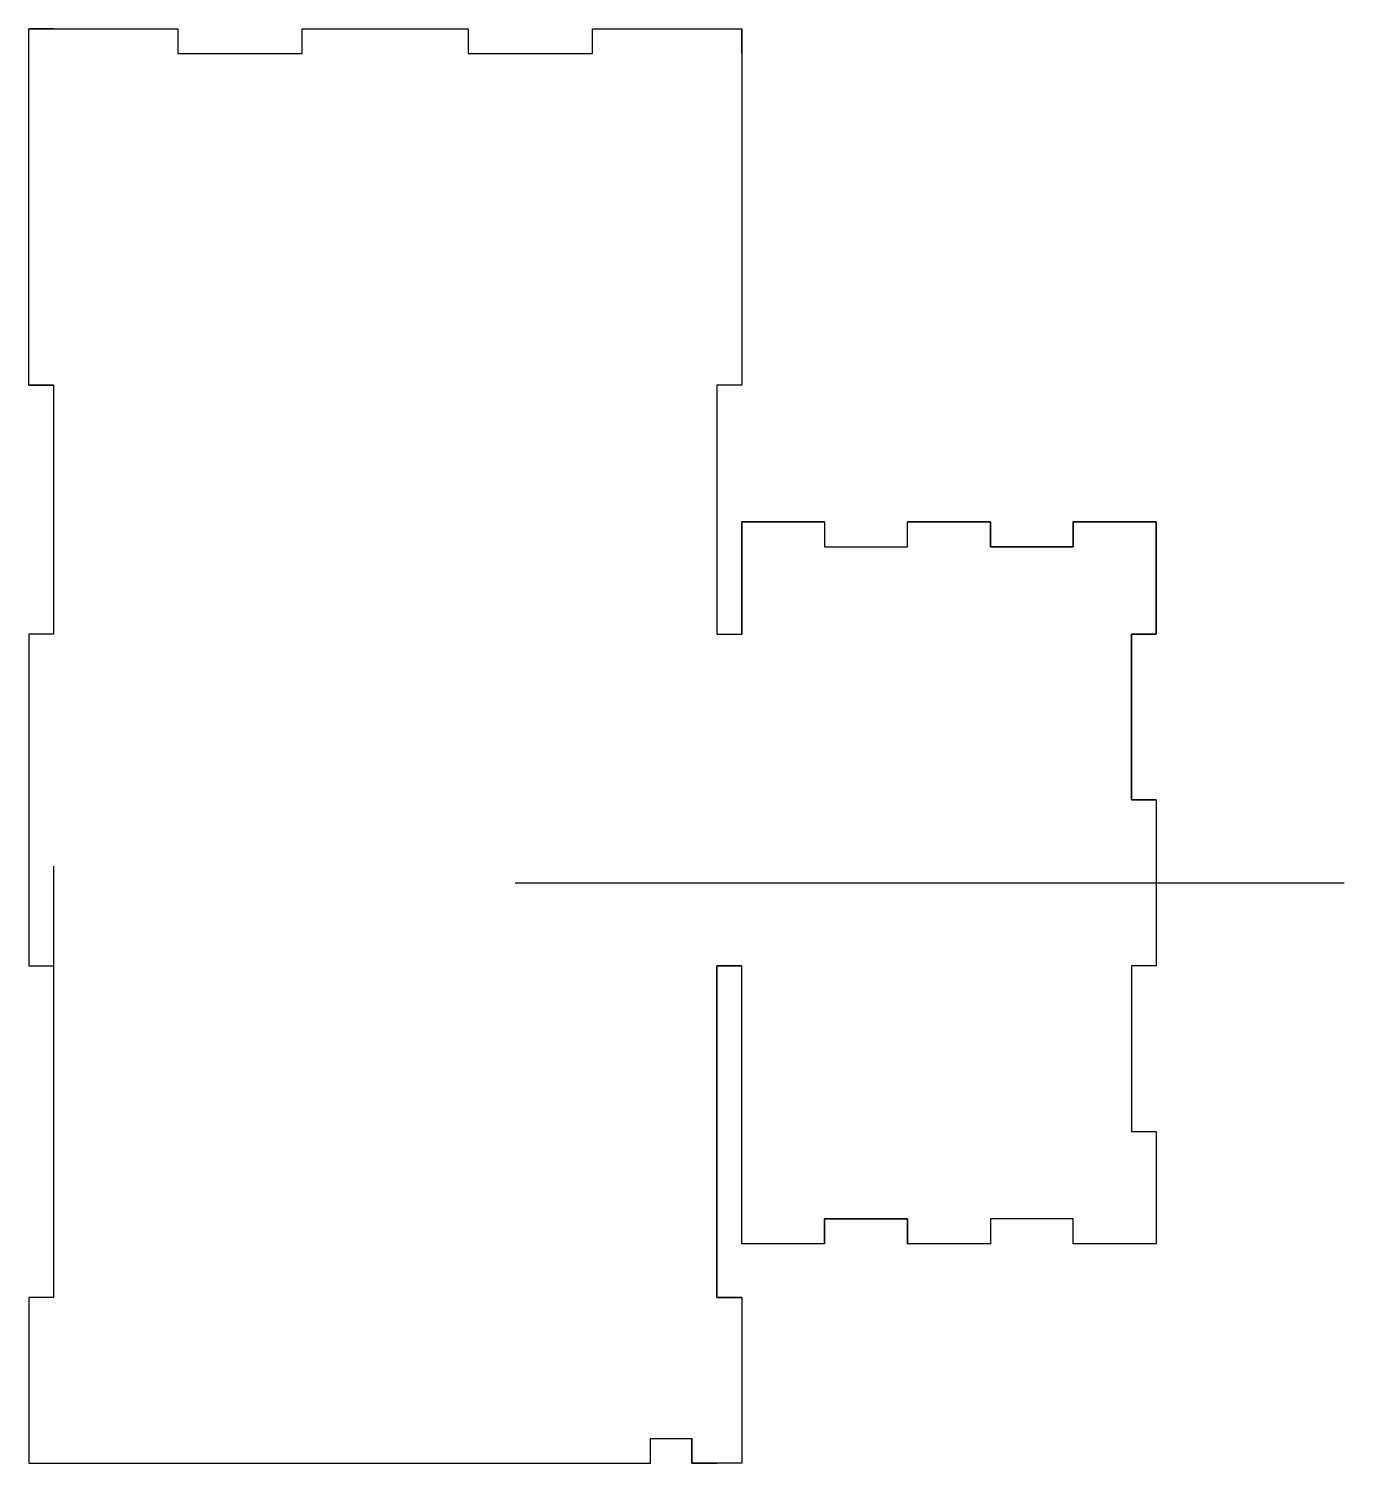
# Model space of a CAD drawing. Header units: inches. Extents: x -4.15 to 3.78, y -6.5 to 2.15.
import ezdxf

# ---------------------------------------------------------------- set-up
doc = ezdxf.new("R2010")
doc.units = ezdxf.units.IN
doc.header["$MEASUREMENT"] = 0

msp = doc.modelspace()

# ---------------------------------------------------------------- linework, layer by layer
for p, q in [((-4.15, 2.15), (-3.2499, 2.15)), ((-4.15, 0), (-4.15, 2.15)), ((-4.15, 2.15), (-3.2499, 2.15)), ((-4.15, 0), (-4.15, 2.15)), ((-4, 2.15), (-4.15, 2.15)), ((-3.2499, 2.15), (-3.2499, 2)), ((-3.2499, 2.15), (-3.2499, 2)), ((-2.4999, 2.15), (-1.4997, 2.15)), ((-2.4999, 2), (-2.4999, 2.15)), ((-2.4999, 2.15), (-1.4997, 2.15)), ((-2.4999, 2), (-2.4999, 2.15)), ((-1.4997, 2.15), (-1.4997, 2)), ((-1.4997, 2.15), (-1.4997, 2)), ((-0.75, 2.15), (0.15, 2.15)), ((-0.75, 2), (-0.75, 2.15)), ((-0.75, 2.15), (0.15, 2.15)), ((-0.75, 2), (-0.75, 2.15)), ((0.15, 2.15), (0.15, 0)), ((0.15, 2.15), (0.15, 0)), ((0.15, 2), (0.15, 2.15)), ((-3.2499, 2), (-2.4999, 2)), ((-3.2499, 2), (-2.4999, 2)), ((-1.4997, 2), (-0.75, 2)), ((-1.4997, 2), (-0.75, 2)), ((-4.15, 0), (-4, 0)), ((-4, 0), (-4.15, 0)), ((-4, 0), (-4, -1.5)), ((-4, 0), (-4, -1.5)), ((0, 0), (0, -1.5)), ((0.15, 0), (0, 0)), ((0, 0), (0, -1.5)), ((0.15, 0), (0, 0)), ((0.65, -0.824), (0.15, -0.824)), ((0.15, -0.824), (0.15, -1.5)), ((0.65, -0.824), (0.15, -0.824)), ((0.15, -0.824), (0.15, -1.5)), ((0.65, -0.824), (0.65, -0.974)), ((0.65, -0.824), (0.65, -0.974)), ((1.65, -0.824), (1.15, -0.824)), ((1.15, -0.974), (1.15, -0.824)), ((1.65, -0.824), (1.15, -0.824)), ((1.15, -0.974), (1.15, -0.824)), ((1.65, -0.974), (1.65, -0.824)), ((1.65, -0.974), (1.65, -0.824)), ((2.65, -0.824), (2.15, -0.824)), ((2.15, -0.824), (2.15, -0.974)), ((2.65, -0.824), (2.15, -0.824)), ((2.15, -0.824), (2.15, -0.974)), ((2.65, -1.5), (2.65, -0.824)), ((2.65, -1.5), (2.65, -0.824)), ((0.65, -0.974), (1.15, -0.974)), ((0.65, -0.974), (1.15, -0.974)), ((2.15, -0.974), (1.65, -0.974)), ((2.15, -0.974), (1.65, -0.974)), ((-4.15, -1.5), (-4.15, -3.5)), ((-4, -1.5), (-4.15, -1.5)), ((-4, -1.5), (-4.15, -1.5)), ((-4.15, -1.5), (-4.15, -3.5)), ((0, -1.5), (0.15, -1.5)), ((0, -1.5), (0.15, -1.5)), ((2.5, -2.5), (2.5, -1.5)), ((2.5, -1.5), (2.65, -1.5)), ((2.5, -2.5), (2.5, -1.5)), ((2.5, -1.5), (2.65, -1.5)), ((2.65, -2.5), (2.5, -2.5)), ((2.65, -2.5), (2.5, -2.5)), ((2.65, -2.5), (2.65, -3.5)), ((2.65, -2.5), (2.65, -3.5)), ((-4, -2.9), (-4, -4.8813)), ((-1.2157, -3), (3.7843, -3)), ((-4.15, -3.5), (-4, -3.5)), ((-4.15, -3.5), (-4, -3.5)), ((-4, -3.5), (-4, -5.5)), ((-4, -3.5), (-4, -5.5)), ((0, -5.5), (0, -3.5)), ((0, -3.5), (0.15, -3.5)), ((0, -5.5), (0, -3.5)), ((0, -3.5), (0.15, -3.5)), ((0.15, -5.176), (0.15, -3.5)), ((0.15, -5.176), (0.15, -3.5)), ((2.5, -3.5), (2.5, -4.5)), ((2.65, -3.5), (2.5, -3.5)), ((2.5, -3.5), (2.5, -4.5)), ((2.65, -3.5), (2.5, -3.5)), ((2.5, -4.5), (2.65, -4.5)), ((2.5, -4.5), (2.65, -4.5)), ((2.65, -4.5), (2.65, -5.176)), ((2.65, -4.5), (2.65, -5.176)), ((0.65, -5.176), (0.65, -5.026)), ((0.65, -5.026), (1.15, -5.026)), ((0.65, -5.176), (0.65, -5.026)), ((0.65, -5.026), (1.15, -5.026)), ((1.15, -5.026), (1.15, -5.176)), ((1.15, -5.026), (1.15, -5.176)), ((1.65, -5.026), (1.65, -5.176)), ((2.15, -5.026), (1.65, -5.026)), ((1.65, -5.026), (1.65, -5.176)), ((2.15, -5.026), (1.65, -5.026)), ((2.15, -5.176), (2.15, -5.026)), ((2.15, -5.176), (2.15, -5.026)), ((0.65, -5.176), (0.15, -5.176)), ((0.65, -5.176), (0.15, -5.176)), ((1.65, -5.176), (1.15, -5.176)), ((1.65, -5.176), (1.15, -5.176)), ((2.65, -5.176), (2.15, -5.176)), ((2.65, -5.176), (2.15, -5.176)), ((-4, -5.5), (-4.15, -5.5)), ((-4.15, -5.5), (-4.15, -6.5)), ((-4, -5.5), (-4.15, -5.5)), ((-4.15, -5.5), (-4.15, -6.5)), ((0.15, -5.5), (0, -5.5)), ((0.15, -5.5), (0, -5.5)), ((0.15, -5.5), (0.15, -6.5)), ((0.15, -5.5), (0.15, -6.5)), ((-0.4, -6.5), (-0.4, -6.35)), ((-0.4, -6.35), (-0.15, -6.35)), ((-0.4, -6.5), (-0.4, -6.35)), ((-0.4, -6.35), (-0.15, -6.35)), ((-0.15, -6.5), (-0.15, -6.35)), ((-0.15, -6.5), (-0.15, -6.35)), ((-0.15, -6.5), (-0.15, -6.35)), ((-0.15, -6.35), (-0.15, -6.5)), ((-4.15, -6.5), (-0.4, -6.5)), ((-4.15, -6.5), (-0.4, -6.5)), ((0.15, -6.5), (-0.15, -6.5)), ((0.15, -6.5), (-0.15, -6.5)), ((-0.15, -6.5), (0, -6.5))]:
    msp.add_line(p, q)
for points in [[(-4.15, 2.15), (-3.2499, 2.15), (-3.2499, 2), (-2.4999, 2), (-2.4999, 2.15), (-1.4997, 2.15), (-1.4997, 2), (-0.75, 2), (-0.75, 2.15)], [(-0.75, 2.15), (0.15, 2.15), (0.15, 0), (0, 0), (0, -1.5), (0.15, -1.5), (0.15, -0.824), (0.65, -0.824), (0.65, -0.974), (1.15, -0.974), (1.15, -0.824), (1.65, -0.824), (1.65, -0.974), (2.15, -0.974), (2.15, -0.824), (2.65, -0.824), (2.65, -1.5), (2.5, -1.5), (2.5, -2.5), (2.65, -2.5), (2.65, -3.5), (2.5, -3.5), (2.5, -4.5), (2.65, -4.5), (2.65, -5.176), (2.15, -5.176), (2.15, -5.026), (1.65, -5.026), (1.65, -5.176), (1.15, -5.176), (1.15, -5.026), (0.65, -5.026), (0.65, -5.176), (0.15, -5.176), (0.15, -3.5), (0, -3.5), (0, -5.5), (0.15, -5.5), (0.15, -6.5), (-0.15, -6.5)], [(-4, 0), (-4, -1.5), (-4.15, -1.5), (-4.15, -3.5), (-4, -3.5), (-4, -5.5), (-4.15, -5.5), (-4.15, -6.5), (-0.4, -6.5), (-0.4, -6.35), (-0.15, -6.35)]]:
    msp.add_lwpolyline(points)

doc.saveas('drawing.dxf')
